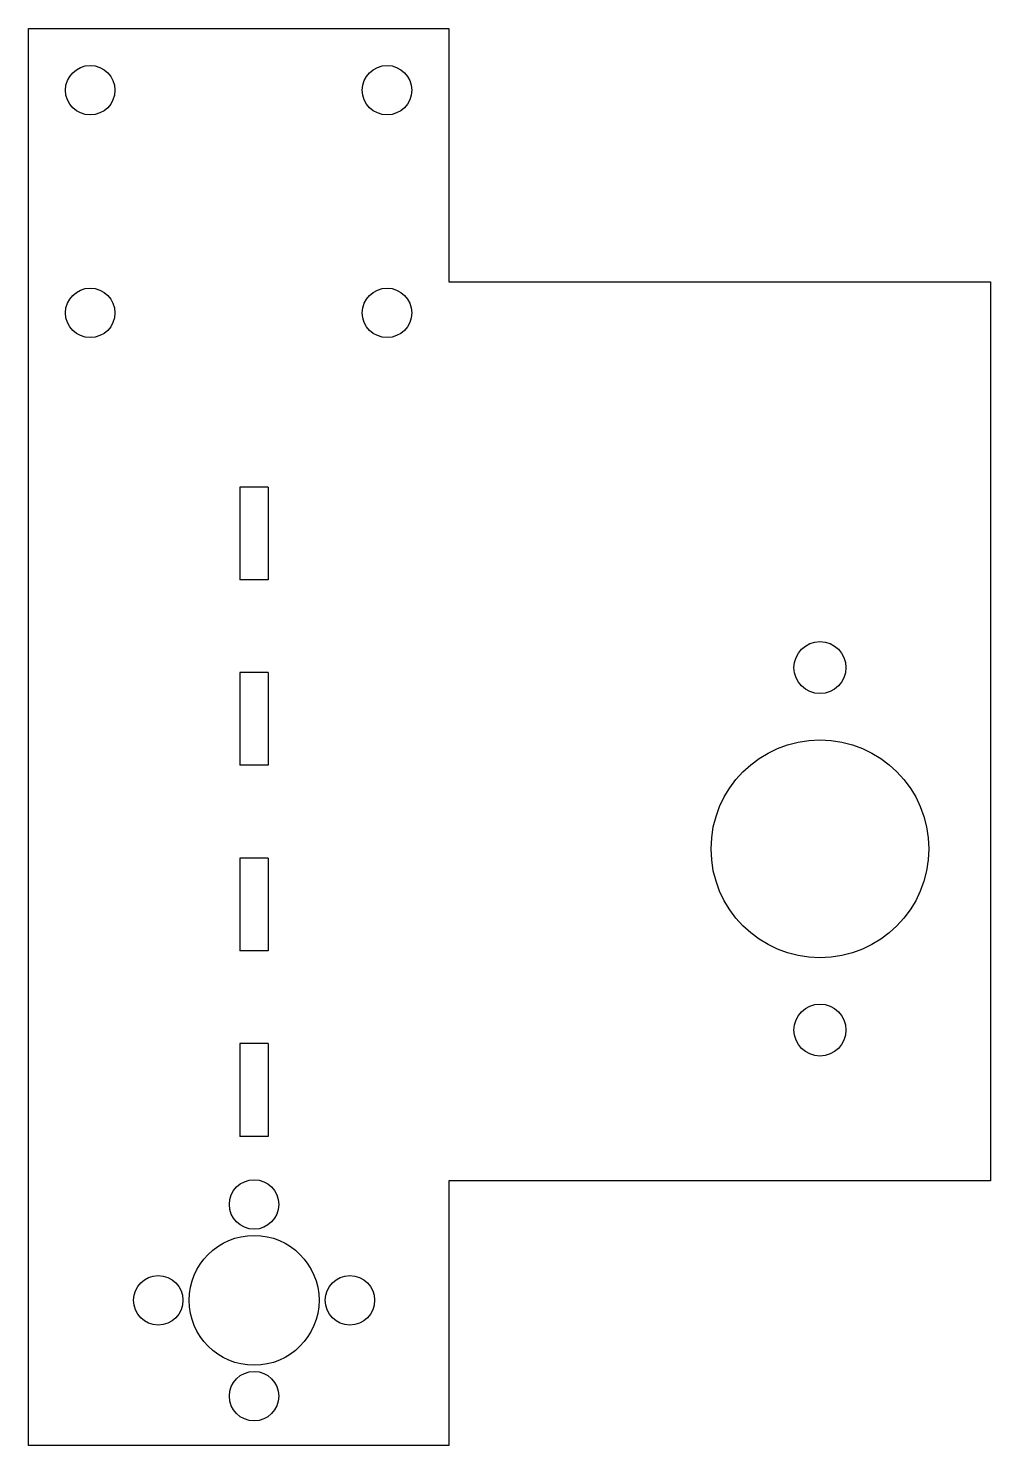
# Model space of a CAD drawing. Extents: x 0 to 3.06, y 0 to 4.51.
import ezdxf

# ---------------------------------------------------------------- set-up
doc = ezdxf.new("R2010")
doc.units = 0
doc.header["$MEASUREMENT"] = 0
doc.layers.add('MODELSKETCH_VISIBLE', color=7, linetype='CONTINUOUS')

msp = doc.modelspace()

# ---------------------------------------------------------------- linework, layer by layer
at = {"layer": 'MODELSKETCH_VISIBLE'}
for p, q in [((0, 4.511), (1.3386, 4.511)), ((0, 0), (0, 4.511)), ((1.3386, 4.511), (1.3386, 3.7039)), ((1.3386, 3.7039), (3.063, 3.7039)), ((3.063, 3.7039), (3.063, 0.8433)), ((0.7638, 3.0512), (0.6732, 3.0512)), ((0.6732, 3.0512), (0.6732, 2.7559)), ((0.7638, 3.0512), (0.7638, 2.7559)), ((0.7638, 2.7559), (0.6732, 2.7559)), ((0.6732, 2.4606), (0.6732, 2.1654)), ((0.7638, 2.4606), (0.6732, 2.4606)), ((0.7638, 2.4606), (0.7638, 2.1654)), ((0.7638, 2.1654), (0.6732, 2.1654)), ((0.6732, 1.8701), (0.6732, 1.5748)), ((0.7638, 1.8701), (0.6732, 1.8701)), ((0.7638, 1.8701), (0.7638, 1.5748)), ((0.7638, 1.5748), (0.6732, 1.5748)), ((0.7638, 1.2795), (0.6732, 1.2795)), ((0.6732, 1.2795), (0.6732, 0.9843)), ((0.7638, 1.2795), (0.7638, 0.9843)), ((0.7638, 0.9843), (0.6732, 0.9843)), ((3.063, 0.8433), (1.3386, 0.8433)), ((1.3386, 0.8433), (1.3386, 0)), ((1.3386, 0), (0, 0))]:
    msp.add_line(p, q, dxfattribs=at)
for centre, radius in [((0.1969, 4.3142), 0.0787), ((1.1417, 4.3142), 0.0787), ((0.1969, 3.6055), 0.0787), ((1.1417, 3.6055), 0.0787), ((2.5197, 2.4764), 0.0827), ((2.5197, 1.8996), 0.3465), ((2.5197, 1.3228), 0.0827), ((0.7185, 0.7677), 0.0787), ((0.7185, 0.4626), 0.2067), ((0.4134, 0.4626), 0.0787), ((1.0236, 0.4626), 0.0787), ((0.7185, 0.1575), 0.0787)]:
    msp.add_circle(centre, radius, dxfattribs=at)

doc.saveas('drawing.dxf')
